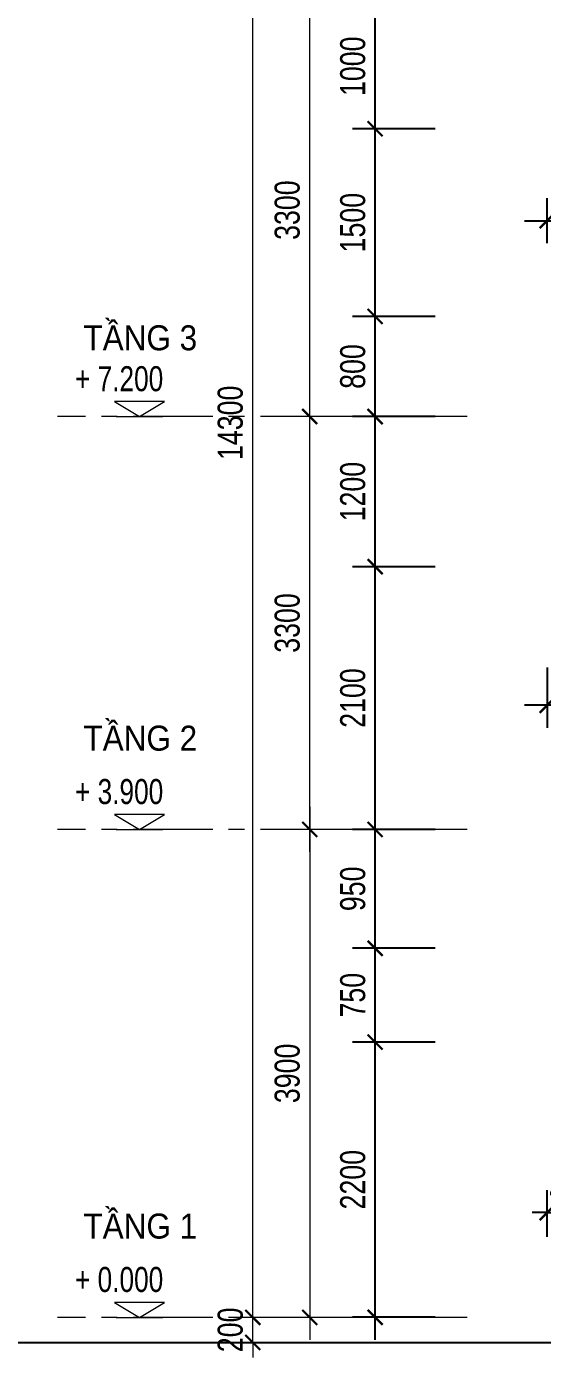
# Model space of a CAD drawing. Header units: millimetres. Extents: x -78046 to 260989, y -99288 to 158505.
# Drawn here: x 207645 to 211764, y 136327 to 146964 of the extents above; entities that cross this region are included whole.
import ezdxf
from ezdxf.xclip import XClip

# ---------------------------------------------------------------- set-up
doc = ezdxf.new("R2010")
doc.units = ezdxf.units.MM
doc.header["$LTSCALE"] = 100
doc.header["$XCLIPFRAME"] = 0
doc.header["$PDMODE"] = 98
doc.linetypes.add('CENTER', pattern=[50.8, 31.75, -6.35, 6.35, -6.35])
doc.layers.get('Defpoints').update_dxf_attribs({"lineweight": 13})
for name, color, linetype, lineweight in [('-CENTER', 143, 'CENTER', 13), ('-DIM', 9, 'Continuous', 13), ('-DOOR', 137, 'Continuous', 9), ('-HATCH', 8, 'Continuous', 5), ('-KH', 143, 'Continuous', 13), ('-TEXT', 7, 'Continuous', 15)]:
    doc.layers.add(name, color=color, linetype=linetype, lineweight=lineweight)
doc.styles.add('1', font='arial.ttf')
doc.styles.add('AVANH', font='VHAVAN_2.TTF', dxfattribs={"width": 0.8})
doc.styles.add('X-5M-DH-TUM1$0$AVANTH', font='arial.ttf', dxfattribs={"width": 0.9})
doc.dimstyles.new('C_100A3', dxfattribs={"dimscale": 100, "dimtxt": 2.5, "dimasz": 1.2, "dimexe": 1.8, "dimexo": 0, "dimgap": 0.75, "dimtad": 1, "dimdec": 0, "dimzin": 0, "dimdsep": 46, "dimtxsty": 'AVANH', "dimblk": 'ARCHTICK', "dimcen": 0, "dimdle": 1.8, "dimclrd": 256, "dimclre": 256, "dimclrt": 7, "dimadec": 0, "dimazin": 0, "dimtfac": 0.0001, "dimtdec": 0, "dimtix": 1, "dimtmove": 2, "dimatfit": 3, "dimldrblk": 'ARCHTICK', "dimfxl": 1.8, "dimtolj": 1, "dimtzin": 0, "dimarcsym": 0})

# ---------------------------------------------------------------- blocks, each defined once
blk = doc.blocks.new('_ARCHTICK')
at = {"const_width": 0.15}
blk.add_lwpolyline([(-0.5, -0.5), (0.5, 0.5)], dxfattribs=at)
blk = doc.blocks.new('*D87')
at = {"layer": '-DIM', "lineweight": -2, "transparency": 16777216}
for p, q in [((-1874, 4280), (-1874, 20)), ((-1120, 4100), (-2054, 4100)), ((-1120, 200), (-2054, 200))]:
    blk.add_line(p, q, dxfattribs=at)
at = {"layer": 'Defpoints', "color": 0, "transparency": 16777216}
for p in [(-1120, 4100), (-1874, 200), (-1120, 200)]:
    blk.add_point(p, dxfattribs=at)
at = {"layer": '-DIM', "lineweight": -2, "transparency": 16777216, "xscale": 120, "yscale": 120, "zscale": 120}
for p, rotation in [((-1874, 4100), 90), ((-1874, 200), 270)]:
    blk.add_blockref('_ARCHTICK', p, dxfattribs=dict(at, rotation=rotation))
at = {"layer": '-DIM', "color": 7, "transparency": 16777216, "insert": (-2053, 2150), "char_height": 200, "attachment_point": 5, "rotation": 90, "style": 'AVANH'}
blk.add_mtext('\\A1;3900', dxfattribs=at)
blk = doc.blocks.new('*D88')
at = {"layer": '-DIM', "lineweight": -2, "transparency": 16777216}
for p, q in [((-1874, 3920), (-1874, 7580)), ((-1120, 7400), (-2054, 7400)), ((-1120, 4100), (-2054, 4100))]:
    blk.add_line(p, q, dxfattribs=at)
at = {"layer": 'Defpoints', "color": 0, "transparency": 16777216}
for p in [(-1874, 7400), (-1120, 7400), (-1120, 4100)]:
    blk.add_point(p, dxfattribs=at)
at = {"layer": '-DIM', "lineweight": -2, "transparency": 16777216, "xscale": 120, "yscale": 120, "zscale": 120}
for p, rotation in [((-1874, 7400), 90), ((-1874, 4100), 270)]:
    blk.add_blockref('_ARCHTICK', p, dxfattribs=dict(at, rotation=rotation))
at = {"layer": '-DIM', "color": 7, "transparency": 16777216, "insert": (-2053, 5750), "char_height": 200, "attachment_point": 5, "rotation": 90, "style": 'AVANH'}
blk.add_mtext('\\A1;3300', dxfattribs=at)
blk = doc.blocks.new('*D89')
at = {"layer": '-DIM', "lineweight": -2, "transparency": 16777216}
for p, q in [((-1874, 7220), (-1874, 10880)), ((-1120, 10700), (-2054, 10700)), ((-1120, 7400), (-2054, 7400))]:
    blk.add_line(p, q, dxfattribs=at)
at = {"layer": 'Defpoints', "color": 0, "transparency": 16777216}
for p in [(-1874, 10700), (-1120, 10700), (-1120, 7400)]:
    blk.add_point(p, dxfattribs=at)
at = {"layer": '-DIM', "lineweight": -2, "transparency": 16777216, "xscale": 120, "yscale": 120, "zscale": 120}
for p, rotation in [((-1874, 10700), 90), ((-1874, 7400), 270)]:
    blk.add_blockref('_ARCHTICK', p, dxfattribs=dict(at, rotation=rotation))
at = {"layer": '-DIM', "color": 7, "transparency": 16777216, "insert": (-2053, 9050), "char_height": 200, "attachment_point": 5, "rotation": 90, "style": 'AVANH'}
blk.add_mtext('\\A1;3300', dxfattribs=at)
blk = doc.blocks.new('*D91')
at = {"layer": '-DIM', "lineweight": -2, "transparency": 16777216}
for p, q in [((-2329, 200), (-2329, 320)), ((-1120, 200), (-2509, 200)), ((-2329, 0), (-2329, 200)), ((-1120, 0), (-2509, 0)), ((-2329, 0), (-2329, -120))]:
    blk.add_line(p, q, dxfattribs=at)
at = {"layer": 'Defpoints', "color": 0, "transparency": 16777216}
for p in [(-2329, 200), (-1120, 200), (-1120, 0)]:
    blk.add_point(p, dxfattribs=at)
at = {"layer": '-DIM', "lineweight": -2, "transparency": 16777216, "xscale": 120, "yscale": 120, "zscale": 120}
for p, rotation in [((-2329, 200), 270), ((-2329, 0), 90)]:
    blk.add_blockref('_ARCHTICK', p, dxfattribs=dict(at, rotation=rotation))
at = {"layer": '-DIM', "color": 7, "transparency": 16777216, "insert": (-2508, 100), "char_height": 200, "attachment_point": 5, "rotation": 90, "style": 'AVANH'}
blk.add_mtext('\\A1;200', dxfattribs=at)
blk = doc.blocks.new('*D92')
at = {"layer": '-DIM', "lineweight": -2, "transparency": 16777216}
for p, q in [((-2329, 20), (-2329, 14680)), ((-1120, 14500), (-2509, 14500)), ((-1120, 200), (-2509, 200))]:
    blk.add_line(p, q, dxfattribs=at)
at = {"layer": 'Defpoints', "color": 0, "transparency": 16777216}
for p in [(-2329, 14500), (-1120, 14500), (-1120, 200)]:
    blk.add_point(p, dxfattribs=at)
at = {"layer": '-DIM', "lineweight": -2, "transparency": 16777216, "xscale": 120, "yscale": 120, "zscale": 120}
for p, rotation in [((-2329, 14500), 90), ((-2329, 200), 270)]:
    blk.add_blockref('_ARCHTICK', p, dxfattribs=dict(at, rotation=rotation))
at = {"layer": '-DIM', "color": 7, "transparency": 16777216, "insert": (-2508, 7350), "char_height": 200, "attachment_point": 5, "rotation": 90, "style": 'AVANH'}
blk.add_mtext('\\A1;14300', dxfattribs=at)
blk = doc.blocks.new('cot')
at = {"layer": '-KH'}
blk.add_line((116899, -109064), (117274, -109064), dxfattribs=at)
blk.add_lwpolyline([(117286, -108944), (116888, -108944), (117087, -109064)], close=True, dxfattribs=at)
blk.add_solid([(117087, -109064), (117087, -108944), (117286, -108944), (117087, -109064)], dxfattribs=at)
blk = doc.blocks.new('lancan')
for p, q in [((-1, 989), (6547, 989)), ((-1, 969), (6547, 969)), ((-1, 120), (6547, 120)), ((-1, 100), (6547, 100)), ((-1, 0), (6547, 0))]:
    blk.add_line(p, q)
blk = doc.blocks.new('*D641')
at = {"layer": 'Defpoints', "lineweight": -2, "transparency": 16777216}
for p, q in [((211802, 145232), (211802, 145592)), ((212762, 145232), (212762, 145592)), ((211622, 145412), (212942, 145412))]:
    blk.add_line(p, q, dxfattribs=at)
at = {"layer": 'Defpoints', "color": 0, "transparency": 16777216}
for p in [(212762, 145412), (211802, 145232), (212762, 145232)]:
    blk.add_point(p, dxfattribs=at)
at = {"layer": 'Defpoints', "lineweight": -2, "transparency": 16777216, "xscale": 120, "yscale": 120, "zscale": 120, "rotation": 180}
blk.add_blockref('_ARCHTICK', (211802, 145412), dxfattribs=at)
at = {"layer": 'Defpoints', "lineweight": -2, "transparency": 16777216, "xscale": 120, "yscale": 120, "zscale": 120}
blk.add_blockref('_ARCHTICK', (212762, 145412), dxfattribs=at)
at = {"layer": 'Defpoints', "color": 7, "transparency": 16777216, "insert": (212282, 145616), "char_height": 250, "attachment_point": 5, "style": 'AVANH'}
blk.add_mtext('\\A1;960', dxfattribs=at)
blk = doc.blocks.new('*D627')
at = {"layer": 'Defpoints', "lineweight": -2, "transparency": 16777216}
for p, q in [((211802, 137290), (211802, 137664)), ((212282, 137290), (212282, 137664)), ((211802, 137484), (211682, 137484)), ((211802, 137484), (212282, 137484)), ((212282, 137484), (212402, 137484))]:
    blk.add_line(p, q, dxfattribs=at)
at = {"layer": 'Defpoints', "color": 0, "transparency": 16777216}
for p in [(212282, 137484), (211802, 137290), (212282, 137290)]:
    blk.add_point(p, dxfattribs=at)
at = {"layer": 'Defpoints', "lineweight": -2, "transparency": 16777216, "xscale": 120, "yscale": 120, "zscale": 120}
blk.add_blockref('_ARCHTICK', (211802, 137484), dxfattribs=at)
at = {"layer": 'Defpoints', "lineweight": -2, "transparency": 16777216, "xscale": 120, "yscale": 120, "zscale": 120, "rotation": 180}
blk.add_blockref('_ARCHTICK', (212282, 137484), dxfattribs=at)
at = {"layer": 'Defpoints', "color": 7, "transparency": 16777216, "insert": (212042, 137688), "char_height": 250, "attachment_point": 5, "style": 'AVANH'}
blk.add_mtext('\\A1;480', dxfattribs=at)
blk = doc.blocks.new('*D635')
at = {"layer": 'Defpoints', "lineweight": -2, "transparency": 16777216}
for p, q in [((211802, 141842), (211802, 141359)), ((214502, 141722), (214502, 141359)), ((214682, 141539), (211622, 141539))]:
    blk.add_line(p, q, dxfattribs=at)
at = {"layer": 'Defpoints', "color": 0, "transparency": 16777216}
for p in [(211802, 141842), (214502, 141722), (211802, 141539)]:
    blk.add_point(p, dxfattribs=at)
at = {"layer": 'Defpoints', "lineweight": -2, "transparency": 16777216, "xscale": 120, "yscale": 120, "zscale": 120, "rotation": 180}
blk.add_blockref('_ARCHTICK', (211802, 141539), dxfattribs=at)
at = {"layer": 'Defpoints', "lineweight": -2, "transparency": 16777216, "xscale": 120, "yscale": 120, "zscale": 120}
blk.add_blockref('_ARCHTICK', (214502, 141539), dxfattribs=at)
at = {"layer": 'Defpoints', "color": 7, "transparency": 16777216, "insert": (213212, 141744), "char_height": 250, "attachment_point": 5, "style": 'AVANH'}
blk.add_mtext('\\A1;2700', dxfattribs=at)
blk = doc.blocks.new('*D614')
at = {"layer": '-DIM', "lineweight": -2, "transparency": 16777216}
for p, q in [((210428, 140367), (210428, 142827)), ((210907, 142647), (210248, 142647)), ((210907, 140547), (210248, 140547))]:
    blk.add_line(p, q, dxfattribs=at)
at = {"layer": 'Defpoints', "color": 0, "transparency": 16777216}
for p in [(210428, 142647), (210907, 142647), (210907, 140547)]:
    blk.add_point(p, dxfattribs=at)
at = {"layer": '-DIM', "lineweight": -2, "transparency": 16777216, "xscale": 120, "yscale": 120, "zscale": 120}
for p, rotation in [((210428, 142647), 90), ((210428, 140547), 270)]:
    blk.add_blockref('_ARCHTICK', p, dxfattribs=dict(at, rotation=rotation))
at = {"layer": '-DIM', "color": 7, "transparency": 16777216, "insert": (210250, 141597), "char_height": 200, "attachment_point": 5, "rotation": 90, "style": 'AVANH'}
blk.add_mtext('\\A1;2100', dxfattribs=at)
blk = doc.blocks.new('*D623')
at = {"layer": '-DIM', "lineweight": -2, "transparency": 16777216}
for p, q in [((210428, 136467), (210428, 139027)), ((210907, 138847), (210248, 138847)), ((210907, 136647), (210248, 136647))]:
    blk.add_line(p, q, dxfattribs=at)
at = {"layer": 'Defpoints', "color": 0, "transparency": 16777216}
for p in [(210428, 138847), (210907, 138847), (210907, 136647)]:
    blk.add_point(p, dxfattribs=at)
at = {"layer": '-DIM', "lineweight": -2, "transparency": 16777216, "xscale": 120, "yscale": 120, "zscale": 120}
for p, rotation in [((210428, 138847), 90), ((210428, 136647), 270)]:
    blk.add_blockref('_ARCHTICK', p, dxfattribs=dict(at, rotation=rotation))
at = {"layer": '-DIM', "color": 7, "transparency": 16777216, "insert": (210250, 137747), "char_height": 200, "attachment_point": 5, "rotation": 90, "style": 'AVANH'}
blk.add_mtext('\\A1;2200', dxfattribs=at)
blk = doc.blocks.new('*D613')
at = {"layer": '-DIM', "lineweight": -2, "transparency": 16777216}
for p, q in [((210428, 139417), (210428, 140727)), ((210907, 140547), (210248, 140547)), ((210907, 139597), (210248, 139597))]:
    blk.add_line(p, q, dxfattribs=at)
at = {"layer": 'Defpoints', "color": 0, "transparency": 16777216}
for p in [(210428, 140547), (210907, 140547), (210907, 139597)]:
    blk.add_point(p, dxfattribs=at)
at = {"layer": '-DIM', "lineweight": -2, "transparency": 16777216, "xscale": 120, "yscale": 120, "zscale": 120}
for p, rotation in [((210428, 140547), 90), ((210428, 139597), 270)]:
    blk.add_blockref('_ARCHTICK', p, dxfattribs=dict(at, rotation=rotation))
at = {"layer": '-DIM', "color": 7, "transparency": 16777216, "insert": (210250, 140072), "char_height": 200, "attachment_point": 5, "rotation": 90, "style": 'AVANH'}
blk.add_mtext('\\A1;950', dxfattribs=at)
blk = doc.blocks.new('*D616')
at = {"layer": '-DIM', "lineweight": -2, "transparency": 16777216}
for p, q in [((210428, 144467), (210428, 146327)), ((210907, 146147), (210248, 146147)), ((210907, 144647), (210248, 144647))]:
    blk.add_line(p, q, dxfattribs=at)
at = {"layer": 'Defpoints', "color": 0, "transparency": 16777216}
for p in [(210428, 146147), (210907, 146147), (210907, 144647)]:
    blk.add_point(p, dxfattribs=at)
at = {"layer": '-DIM', "lineweight": -2, "transparency": 16777216, "xscale": 120, "yscale": 120, "zscale": 120}
for p, rotation in [((210428, 146147), 90), ((210428, 144647), 270)]:
    blk.add_blockref('_ARCHTICK', p, dxfattribs=dict(at, rotation=rotation))
at = {"layer": '-DIM', "color": 7, "transparency": 16777216, "insert": (210250, 145397), "char_height": 200, "attachment_point": 5, "rotation": 90, "style": 'AVANH'}
blk.add_mtext('\\A1;1500', dxfattribs=at)
blk = doc.blocks.new('*D615')
at = {"layer": '-DIM', "lineweight": -2, "transparency": 16777216}
for p, q in [((210428, 142467), (210428, 144027)), ((210907, 143847), (210248, 143847)), ((210907, 142647), (210248, 142647))]:
    blk.add_line(p, q, dxfattribs=at)
at = {"layer": 'Defpoints', "color": 0, "transparency": 16777216}
for p in [(210428, 143847), (210907, 143847), (210907, 142647)]:
    blk.add_point(p, dxfattribs=at)
at = {"layer": '-DIM', "lineweight": -2, "transparency": 16777216, "xscale": 120, "yscale": 120, "zscale": 120}
for p, rotation in [((210428, 143847), 90), ((210428, 142647), 270)]:
    blk.add_blockref('_ARCHTICK', p, dxfattribs=dict(at, rotation=rotation))
at = {"layer": '-DIM', "color": 7, "transparency": 16777216, "insert": (210250, 143247), "char_height": 200, "attachment_point": 5, "rotation": 90, "style": 'AVANH'}
blk.add_mtext('\\A1;1200', dxfattribs=at)
blk = doc.blocks.new('*D617')
at = {"layer": '-DIM', "lineweight": -2, "transparency": 16777216}
for p, q in [((210428, 145967), (210428, 147327)), ((210907, 147147), (210248, 147147)), ((210907, 146147), (210248, 146147))]:
    blk.add_line(p, q, dxfattribs=at)
at = {"layer": 'Defpoints', "color": 0, "transparency": 16777216}
for p in [(210428, 147147), (210907, 147147), (210907, 146147)]:
    blk.add_point(p, dxfattribs=at)
at = {"layer": '-DIM', "lineweight": -2, "transparency": 16777216, "xscale": 120, "yscale": 120, "zscale": 120}
for p, rotation in [((210428, 147147), 90), ((210428, 146147), 270)]:
    blk.add_blockref('_ARCHTICK', p, dxfattribs=dict(at, rotation=rotation))
at = {"layer": '-DIM', "color": 7, "transparency": 16777216, "insert": (210250, 146647), "char_height": 200, "attachment_point": 5, "rotation": 90, "style": 'AVANH'}
blk.add_mtext('\\A1;1000', dxfattribs=at)
blk = doc.blocks.new('*D621')
at = {"layer": '-DIM', "lineweight": -2, "transparency": 16777216}
for p, q in [((210428, 143667), (210428, 144827)), ((210907, 144647), (210248, 144647)), ((210907, 143847), (210248, 143847))]:
    blk.add_line(p, q, dxfattribs=at)
at = {"layer": 'Defpoints', "color": 0, "transparency": 16777216}
for p in [(210428, 144647), (210907, 144647), (210907, 143847)]:
    blk.add_point(p, dxfattribs=at)
at = {"layer": '-DIM', "lineweight": -2, "transparency": 16777216, "xscale": 120, "yscale": 120, "zscale": 120}
for p, rotation in [((210428, 144647), 90), ((210428, 143847), 270)]:
    blk.add_blockref('_ARCHTICK', p, dxfattribs=dict(at, rotation=rotation))
at = {"layer": '-DIM', "color": 7, "transparency": 16777216, "insert": (210250, 144247), "char_height": 200, "attachment_point": 5, "rotation": 90, "style": 'AVANH'}
blk.add_mtext('\\A1;800', dxfattribs=at)
blk = doc.blocks.new('*D602')
at = {"layer": '-DIM', "lineweight": -2, "transparency": 16777216}
for p, q in [((210428, 138667), (210428, 139777)), ((210907, 139597), (210248, 139597)), ((210907, 138847), (210248, 138847))]:
    blk.add_line(p, q, dxfattribs=at)
at = {"layer": 'Defpoints', "color": 0, "transparency": 16777216}
for p in [(210428, 139597), (210907, 139597), (210907, 138847)]:
    blk.add_point(p, dxfattribs=at)
at = {"layer": '-DIM', "lineweight": -2, "transparency": 16777216, "xscale": 120, "yscale": 120, "zscale": 120}
for p, rotation in [((210428, 139597), 90), ((210428, 138847), 270)]:
    blk.add_blockref('_ARCHTICK', p, dxfattribs=dict(at, rotation=rotation))
at = {"layer": '-DIM', "color": 7, "transparency": 16777216, "insert": (210250, 139222), "char_height": 200, "attachment_point": 5, "rotation": 90, "style": 'AVANH'}
blk.add_mtext('\\A1;750', dxfattribs=at)
blk = doc.blocks.new('ƯEQ')
at = {"layer": '-CENTER', "ltscale": 0.2}
for p, q in [((-616.7, 7400), (-3887.9, 7400)), ((-616.7, 4100), (-3887.9, 4100)), ((-616.7, 200), (-3887.9, 200)), ((-616.7, 0), (-3887.9, 0))]:
    blk.add_line(p, q, dxfattribs=at)
at = {"layer": '-CENTER'}
for p in [(-120320.2, 116463.7), (-120320.2, 113163.7), (-120320.2, 109263.7)]:
    blk.add_blockref('cot', p, dxfattribs=at)
at = {"layer": '-TEXT', "color": 2, "style": 'X-5M-DH-TUM1$0$AVANTH', "width": 0.9}
for s, p in [('TẦNG 3', (-3681.2, 7929.6)), ('TẦNG 2', (-3681.2, 4729.6)), ('TẦNG 1', (-3681.2, 829.6))]:
    blk.add_text(s, height=200, dxfattribs=at).set_placement(p)
at = {"layer": '-TEXT', "style": '1', "width": 0.75}
for s, p in [('+ 7.200', (-3748.7, 7602.8)), ('+ 3.900', (-3748.7, 4302.8)), ('+ 0.000', (-3748.7, 402.8))]:
    blk.add_text(s, height=200, dxfattribs=at).set_placement(p)
at = {"layer": '-DIM'}
for base, p1, p2, picture, middle in [((-2329.5, 14500), (-1119.9, 200), (-1119.9, 14500), '*D92', (-2507.9, 7350)), ((-1874.2, 10700), (-1119.9, 7400), (-1119.9, 10700), '*D89', (-2052.7, 9050)), ((-1874.2, 7400), (-1119.9, 4100), (-1119.9, 7400), '*D88', (-2052.7, 5750)), ((-1874.2, 200), (-1119.9, 4100), (-1119.9, 200), '*D87', (-2052.7, 2150)), ((-2329.5, 200), (-1119.9, 0), (-1119.9, 200), '*D91', (-2507.9, 100))]:
    dim = blk.add_linear_dim(base=base, p1=p1, p2=p2, angle=90, dimstyle='C_100A3', override={"dimtxt": 2}, dxfattribs=at)
    dim.commit()
    dim.dimension.update_dxf_attribs({"geometry": picture, "text_midpoint": middle})

msp = doc.modelspace()

# ---------------------------------------------------------------- linework, layer by layer
at = {"color": 2}
for p, q in [((196800.4, 136446.8), (208116.1, 136446.8)), ((207908.6, 136446.8), (219224.3, 136446.8))]:
    msp.add_line(p, q, dxfattribs=at)

# ---------------------------------------------------------------- block references
at = {"layer": '-DOOR', "color": 2}
msp.add_blockref('ƯEQ', (211779.7, 136446.8), dxfattribs=at)
at = {"layer": '-HATCH'}
ref = msp.add_blockref('lancan', (210757.8, 140581.8), dxfattribs=at)
XClip(ref).set_block_clipping_path([(1933.1258868859, -0.0358389711), (3283.1880885421, 1010.8253951668)])

# ---------------------------------------------------------------- dimensions: what is measured, and where the dimension line sits
at = {"layer": '-DIM'}
for base, p1, p2, picture, middle in [((210427.9, 147146.8), (210907.5, 146146.8), (210907.5, 147146.8), '*D617', (210249.5, 146646.8)), ((210427.9, 146146.8), (210907.5, 144646.8), (210907.5, 146146.8), '*D616', (210249.5, 145396.8)), ((210427.9, 144646.8), (210907.5, 143846.8), (210907.5, 144646.8), '*D621', (210249.5, 144246.8)), ((210427.9, 143846.8), (210907.5, 142646.8), (210907.5, 143846.8), '*D615', (210249.5, 143246.8)), ((210427.9, 142646.8), (210907.5, 140546.8), (210907.5, 142646.8), '*D614', (210249.5, 141596.8)), ((210427.9383, 140546.7877), (210907.4997, 139597.2569), (210907.4997, 140546.7877), '*D613', (210249.5014, 140072.0223)), ((210427.9383, 139597.2569), (210907.4997, 138846.7828), (210907.4997, 139597.2569), '*D602', (210249.5014, 139222.0198)), ((210427.9, 138846.8), (210907.5, 136646.8), (210907.5, 138846.8), '*D623', (210249.5, 137746.8))]:
    dim = msp.add_linear_dim(base=base, p1=p1, p2=p2, angle=90, dimstyle='C_100A3', override={"dimtxt": 2}, dxfattribs=at)
    dim.commit()
    dim.dimension.update_dxf_attribs({"geometry": picture, "text_midpoint": middle})
at = {"layer": 'Defpoints', "color": 2}
for base, p1, p2, picture, middle in [((212762, 145412.2), (211801.7, 145232.2), (212762, 145232.2), '*D641', (212281.8, 145616.5)), ((212281.7, 137484.2), (211801.7, 137290.3), (212281.7, 137290.3), '*D627', (212041.7, 137688.5))]:
    dim = msp.add_linear_dim(base=base, p1=p1, p2=p2, dimstyle='C_100A3', dxfattribs=at)
    dim.commit()
    dim.dimension.update_dxf_attribs({"geometry": picture, "text_midpoint": middle})
dim = msp.add_linear_dim(base=(211801.7, 141539.4), p1=(214501.7, 141722.4), p2=(211801.7, 141842.5), dimstyle='C_100A3', dxfattribs=at)
dim.commit()
dim.dimension.update_dxf_attribs({"geometry": '*D635', "text_midpoint": (213211.7, 141743.7), "dimtype": 160})

doc.saveas('drawing.dxf')
